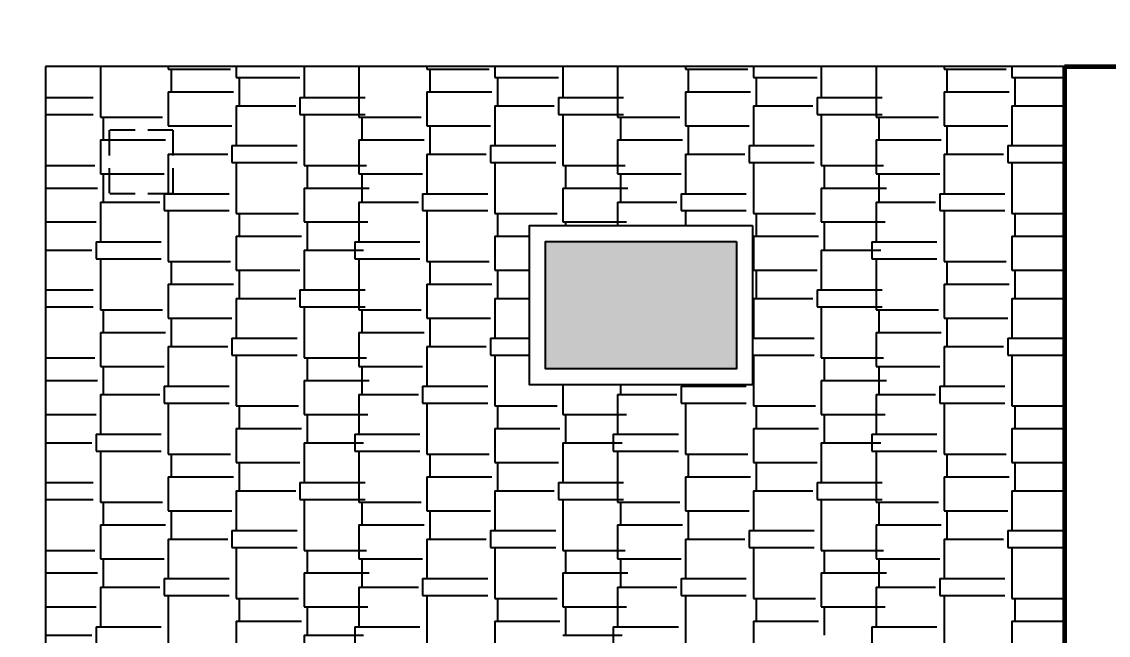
# Model space of a CAD drawing. Header units: centimetres. Extents: x 16433 to 114398, y -50094 to -12305.
# Drawn here: x 48956.8 to 49298, y -43405.3 to -43212.6 of the extents above; entities that cross this region are included whole.
import ezdxf

# ---------------------------------------------------------------- set-up
doc = ezdxf.new("R2010")
doc.units = ezdxf.units.CM
doc.header["$LTSCALE"] = 0.5
doc.linetypes.add('CACHE2', pattern=[4.7625, 3.175, -1.5875])
doc.layers.get('DEFPOINTS').update_dxf_attribs({"linetype": 'CONTINUOUS'})
for name, color, linetype in [('01_linteaux', 2, 'CONTINUOUS'), ('01_poch_BN', 9, 'CONTINUOUS'), ('01_poch_murs', 253, 'CONTINUOUS'), ('AA_COTES', 2, 'CONTINUOUS')]:
    doc.layers.add(name, color=color, linetype=linetype)
doc.layers.add('01_murs_coup', color=5, linetype='CONTINUOUS', lineweight=60)
doc.styles.add('STYLE2', font='ARIALN.TTF')
doc.dimstyles.new('JB50', dxfattribs={"dimscale": 0.1, "dimtxt": 150, "dimasz": 15, "dimexe": 0.1, "dimexo": 0.1, "dimgap": 0.09, "dimtad": 1, "dimdec": 1, "dimdsep": 46, "dimtxsty": 'STYLE2', "dimblk1": 'BOND_G', "dimblk2": 'BOND_D', "dimsah": 1, "dimcen": 1.5, "dimdle": 0.01, "dimse1": 1, "dimse2": 1, "dimclrd": 4, "dimclre": 2, "dimclrt": 6, "dimazin": 2, "dimtfac": 2.333333, "dimtdec": 1, "dimtix": 1, "dimtmove": 2, "dimatfit": 3, "dimldrblk": 'BOND_G', "dimfxl": 1, "dimtolj": 1, "dimtzin": 0, "dimarcsym": 0})

# ---------------------------------------------------------------- blocks, each defined once
blk = doc.blocks.new('BOND_G')
at = {"layer": 'AA_COTES', "color": 0}
for p, q in [((0, -5), (0, 15)), ((5, 0), (-5, 0)), ((1.77, 1.77), (-1.77, -1.77))]:
    blk.add_line(p, q, dxfattribs=at)
blk = doc.blocks.new('BOND_D')
at = {"layer": 'AA_COTES', "color": 0}
for p, q in [((0, 5), (0, -15)), ((5, 0), (-5, 0)), ((-1.77, -1.77), (1.77, 1.77))]:
    blk.add_line(p, q, dxfattribs=at)
blk = doc.blocks.new('*D4523')
at = {"layer": '01_linteaux', "color": 4, "lineweight": -2, "ltscale": 2, "transparency": 16777216}
blk.add_line((48965.76, -43138.37), (49282.76, -43138.37), dxfattribs=at)
at = {"layer": 'DEFPOINTS', "color": 0, "ltscale": 2}
for p in [(49284.26, -43138.37), (48964.26, -43226.67), (49284.26, -43226.67)]:
    blk.add_point(p, dxfattribs=at)
at = {"layer": '01_linteaux', "color": 4, "lineweight": -2, "ltscale": 2, "transparency": 16777216, "xscale": 1.5, "yscale": 1.5, "zscale": 1.5, "rotation": 180}
blk.add_blockref('BOND_G', (48964.26, -43138.37), dxfattribs=at)
at = {"layer": '01_linteaux', "color": 4, "lineweight": -2, "ltscale": 2, "transparency": 16777216, "xscale": 1.5, "yscale": 1.5, "zscale": 1.5}
blk.add_blockref('BOND_D', (49284.26, -43138.37), dxfattribs=at)
at = {"layer": '01_linteaux', "color": 6, "ltscale": 2, "transparency": 16777216, "insert": (49124.26, -43130.7), "char_height": 15, "attachment_point": 5, "style": 'STYLE2'}
blk.add_mtext('\\A1;320', dxfattribs=at)
blk = doc.blocks.new('*D4530')
at = {"layer": '01_linteaux', "color": 4, "lineweight": -2, "ltscale": 2, "transparency": 16777216}
blk.add_line((49399, -43228.17), (49399, -43585.17), dxfattribs=at)
at = {"layer": 'DEFPOINTS', "color": 0, "ltscale": 2}
for p in [(49362.93, -43226.67), (49284.26, -43586.67), (49399, -43586.67)]:
    blk.add_point(p, dxfattribs=at)
at = {"layer": '01_linteaux', "color": 4, "lineweight": -2, "ltscale": 2, "transparency": 16777216, "xscale": 1.5, "yscale": 1.5, "zscale": 1.5}
for name, p, rotation in [('BOND_G', (49399, -43226.67), 90), ('BOND_D', (49399, -43586.67), 270)]:
    blk.add_blockref(name, p, dxfattribs=dict(at, rotation=rotation))
at = {"layer": '01_linteaux', "color": 6, "ltscale": 2, "transparency": 16777216, "insert": (49391.33, -43406.67), "char_height": 15, "attachment_point": 5, "rotation": 90, "style": 'STYLE2'}
blk.add_mtext('\\A1;360', dxfattribs=at)

msp = doc.modelspace()

# ---------------------------------------------------------------- hatches: boundary and pattern name
at = {"layer": '01_poch_BN', "ltscale": 2}
h = msp.add_hatch(color=256, dxfattribs=at)
h.dxf.hatch_style = 1
h.paths.add_polyline_path([(49181.271, -43281.669), (49121.271, -43281.669), (49121.271, -43321.669), (49181.271, -43321.669)])

# ---------------------------------------------------------------- linework, layer by layer
at = {"layer": '01_linteaux'}
for p, q in [((48964.259, -43226.669), (48964.259, -43586.669)), ((49284.259, -43226.669), (48964.259, -43226.669))]:
    msp.add_line(p, q, dxfattribs=at)
at = {"layer": '01_linteaux', "linetype": 'CACHE2', "ltscale": 5}
for p, q in [((48984.259, -43246.669), (48984.259, -43266.669)), ((49004.259, -43246.669), (48984.259, -43246.669)), ((49004.259, -43246.669), (49004.259, -43266.669)), ((49004.259, -43266.669), (48984.259, -43266.669))]:
    msp.add_line(p, q, dxfattribs=at)
at = {"layer": '01_linteaux', "ltscale": 2}
for p, q in [((49121.271, -43281.669), (49181.271, -43281.669)), ((49121.271, -43321.669), (49121.271, -43281.669)), ((49181.271, -43281.669), (49181.271, -43321.669)), ((49181.271, -43321.669), (49121.271, -43321.669))]:
    msp.add_line(p, q, dxfattribs=at)
at = {"layer": '01_linteaux'}
for points in [[(49186.271, -43276.669), (49186.271, -43326.669), (49116.271, -43326.669), (49116.271, -43276.669)], [(49181.271, -43281.669), (49181.271, -43321.669), (49121.271, -43321.669), (49121.271, -43281.669)]]:
    msp.add_lwpolyline(points, close=True, dxfattribs=at)
at = {"layer": '01_murs_coup', "ltscale": 2}
for q in [(49284.259, -44050.669), (49978.259, -43226.669)]:
    msp.add_line((49284.259, -43226.669), q, dxfattribs=at)
at = {"layer": '01_poch_murs', "linetype": 'Continuous', "ltscale": 2}
for p, q in [((48980.126, -43226.624), (49000.573, -43226.624)), ((48981.459, -43226.624), (48981.459, -43242.626)), ((49002.795, -43226.669), (49002.795, -43227.513)), ((49002.795, -43227.513), (49022.353, -43227.513)), ((49003.684, -43227.513), (49003.684, -43234.625)), ((49024.131, -43226.669), (49024.131, -43230.18)), ((49045.467, -43226.669), (49045.467, -43236.403)), ((49061.334, -43226.624), (49081.781, -43226.624)), ((49062.668, -43226.624), (49062.668, -43242.626)), ((49084.004, -43226.669), (49084.004, -43227.513)), ((49084.004, -43227.513), (49103.562, -43227.513)), ((49084.893, -43227.513), (49084.893, -43234.625)), ((49105.34, -43226.669), (49105.34, -43230.18)), ((49126.676, -43226.669), (49126.676, -43236.403)), ((49142.543, -43226.624), (49162.99, -43226.624)), ((49143.877, -43226.624), (49143.877, -43242.626)), ((49165.213, -43226.669), (49165.213, -43227.513)), ((49165.213, -43227.513), (49184.771, -43227.513)), ((49166.102, -43227.513), (49166.102, -43234.625)), ((49186.549, -43226.669), (49186.549, -43230.18)), ((49207.885, -43226.669), (49207.885, -43236.403)), ((49223.752, -43226.624), (49244.199, -43226.624)), ((49225.085, -43226.624), (49225.085, -43242.626)), ((49246.421, -43226.669), (49246.421, -43227.513)), ((49246.421, -43227.513), (49265.979, -43227.513)), ((49247.31, -43227.513), (49247.31, -43234.625)), ((49267.757, -43226.669), (49267.757, -43230.18)), ((49024.131, -43230.18), (49044.134, -43230.18)), ((49025.02, -43230.18), (49025.02, -43239.07)), ((49105.34, -43230.18), (49125.342, -43230.18)), ((49106.229, -43230.18), (49106.229, -43239.07)), ((49186.549, -43230.18), (49206.551, -43230.18)), ((49187.438, -43230.18), (49187.438, -43239.07)), ((49267.757, -43230.18), (49284.259, -43230.18)), ((49268.646, -43230.18), (49268.646, -43239.07)), ((49002.795, -43234.625), (49002.795, -43245.293)), ((49002.795, -43234.625), (49023.242, -43234.625)), ((49084.004, -43234.625), (49084.004, -43245.293)), ((49084.004, -43234.625), (49104.451, -43234.625)), ((49165.213, -43234.625), (49165.213, -43245.293)), ((49165.213, -43234.625), (49185.66, -43234.625)), ((49246.421, -43234.625), (49246.421, -43245.293)), ((49246.421, -43234.625), (49266.868, -43234.625)), ((48964.259, -43236.403), (48979.237, -43236.403)), ((49024.131, -43239.07), (49024.131, -43251.516)), ((49024.131, -43239.07), (49042.8, -43239.07)), ((49044.134, -43236.403), (49044.134, -43241.737)), ((49044.134, -43236.403), (49064.581, -43236.403)), ((49045.467, -43236.403), (49060.445, -43236.403)), ((49105.34, -43239.07), (49105.34, -43251.516)), ((49105.34, -43239.07), (49124.009, -43239.07)), ((49125.342, -43236.403), (49125.342, -43241.737)), ((49125.342, -43236.403), (49145.789, -43236.403)), ((49126.676, -43236.403), (49141.654, -43236.403)), ((49186.549, -43239.07), (49186.549, -43251.516)), ((49186.549, -43239.07), (49205.218, -43239.07)), ((49206.551, -43236.403), (49206.551, -43241.737)), ((49206.551, -43236.403), (49226.998, -43236.403)), ((49207.885, -43236.403), (49222.863, -43236.403)), ((49267.757, -43239.07), (49267.757, -43251.516)), ((49267.757, -43239.07), (49284.259, -43239.07)), ((48964.259, -43241.737), (48979.237, -43241.737)), ((48981.459, -43242.626), (49001.017, -43242.626)), ((48982.348, -43242.626), (48982.348, -43249.738)), ((49044.134, -43241.737), (49064.581, -43241.737)), ((49045.467, -43241.737), (49045.467, -43257.739)), ((49045.467, -43241.737), (49060.445, -43241.737)), ((49062.668, -43242.626), (49082.226, -43242.626)), ((49063.557, -43242.626), (49063.557, -43249.738)), ((49125.342, -43241.737), (49145.789, -43241.737)), ((49126.676, -43241.737), (49126.676, -43257.739)), ((49126.676, -43241.737), (49141.654, -43241.737)), ((49143.877, -43242.626), (49163.435, -43242.626)), ((49144.766, -43242.626), (49144.766, -43249.738)), ((49206.551, -43241.737), (49226.998, -43241.737)), ((49207.885, -43241.737), (49207.885, -43257.739)), ((49207.885, -43241.737), (49222.863, -43241.737)), ((49225.085, -43242.626), (49244.643, -43242.626)), ((49225.974, -43242.626), (49225.974, -43249.738)), ((49002.795, -43245.293), (49022.798, -43245.293)), ((49084.004, -43245.293), (49104.006, -43245.293)), ((49084.893, -43245.293), (49084.893, -43254.183)), ((49165.213, -43245.293), (49185.215, -43245.293)), ((49166.102, -43245.293), (49166.102, -43254.183)), ((49246.421, -43245.293), (49266.424, -43245.293)), ((49247.31, -43245.293), (49247.31, -43254.183)), ((48981.459, -43249.738), (48981.459, -43260.406)), ((48981.459, -43249.738), (49001.906, -43249.738)), ((49062.668, -43249.738), (49062.668, -43260.406)), ((49062.668, -43249.738), (49083.115, -43249.738)), ((49143.877, -43249.738), (49143.877, -43260.406)), ((49143.877, -43249.738), (49164.324, -43249.738)), ((49225.085, -43249.738), (49225.085, -43260.406)), ((49225.085, -43249.738), (49245.532, -43249.738)), ((49022.798, -43251.516), (49022.798, -43256.85)), ((49022.798, -43251.516), (49043.245, -43251.516)), ((49104.006, -43251.516), (49104.006, -43256.85)), ((49104.006, -43251.516), (49124.453, -43251.516)), ((49185.215, -43251.516), (49185.215, -43256.85)), ((49185.215, -43251.516), (49205.662, -43251.516)), ((49266.424, -43251.516), (49266.424, -43256.85)), ((49266.424, -43251.516), (49284.259, -43251.516)), ((49002.795, -43254.183), (49002.795, -43266.629)), ((49002.795, -43254.183), (49021.464, -43254.183)), ((49022.798, -43256.85), (49043.245, -43256.85)), ((49024.131, -43256.85), (49024.131, -43272.852)), ((49084.004, -43254.183), (49084.004, -43266.629)), ((49084.004, -43254.183), (49102.673, -43254.183)), ((49104.006, -43256.85), (49124.453, -43256.85)), ((49105.34, -43256.85), (49105.34, -43272.852)), ((49165.213, -43254.183), (49165.213, -43266.629)), ((49165.213, -43254.183), (49183.882, -43254.183)), ((49185.215, -43256.85), (49205.662, -43256.85)), ((49186.549, -43256.85), (49186.549, -43272.852)), ((49246.421, -43254.183), (49246.421, -43266.629)), ((49246.421, -43254.183), (49265.09, -43254.183)), ((49266.424, -43256.85), (49284.259, -43256.85)), ((49267.757, -43256.85), (49267.757, -43272.852)), ((48964.259, -43257.739), (48979.681, -43257.739)), ((49045.467, -43257.739), (49065.025, -43257.739)), ((49045.467, -43257.739), (49060.89, -43257.739)), ((49046.356, -43257.739), (49046.356, -43264.851)), ((49126.676, -43257.739), (49146.234, -43257.739)), ((49126.676, -43257.739), (49142.099, -43257.739)), ((49127.565, -43257.739), (49127.565, -43264.851)), ((49207.885, -43257.739), (49227.443, -43257.739)), ((49207.885, -43257.739), (49223.307, -43257.739)), ((49208.774, -43257.739), (49208.774, -43264.851)), ((48981.459, -43260.406), (49001.462, -43260.406)), ((48982.348, -43260.406), (48982.348, -43269.296)), ((49062.668, -43260.406), (49082.67, -43260.406)), ((49063.557, -43260.406), (49063.557, -43269.296)), ((49143.877, -43260.406), (49163.879, -43260.406)), ((49144.766, -43260.406), (49144.766, -43269.296)), ((49225.085, -43260.406), (49245.088, -43260.406)), ((49225.974, -43260.406), (49225.974, -43269.296)), ((48964.259, -43264.851), (48980.57, -43264.851)), ((49001.462, -43266.629), (49001.462, -43271.963)), ((49001.462, -43266.629), (49021.909, -43266.629)), ((49045.467, -43264.851), (49045.467, -43275.519)), ((49045.467, -43264.851), (49065.914, -43264.851)), ((49045.467, -43264.851), (49061.779, -43264.851)), ((49082.67, -43266.629), (49082.67, -43271.963)), ((49082.67, -43266.629), (49103.117, -43266.629)), ((49126.676, -43264.851), (49126.676, -43275.519)), ((49126.676, -43264.851), (49147.123, -43264.851)), ((49126.676, -43264.851), (49142.988, -43264.851)), ((49163.879, -43266.629), (49163.879, -43271.963)), ((49163.879, -43266.629), (49184.326, -43266.629)), ((49207.885, -43264.851), (49207.885, -43275.519)), ((49207.885, -43264.851), (49228.332, -43264.851)), ((49207.885, -43264.851), (49224.196, -43264.851)), ((49245.088, -43266.629), (49245.088, -43271.963)), ((49245.088, -43266.629), (49265.535, -43266.629)), ((48981.459, -43269.296), (48981.459, -43281.742)), ((48981.459, -43269.296), (49000.128, -43269.296)), ((49062.668, -43269.296), (49062.668, -43281.742)), ((49062.668, -43269.296), (49081.337, -43269.296)), ((49143.877, -43269.296), (49143.877, -43276.669)), ((49143.877, -43269.296), (49162.546, -43269.296)), ((49225.085, -43269.296), (49225.085, -43281.742)), ((49225.085, -43269.296), (49243.754, -43269.296)), ((49001.462, -43271.963), (49021.909, -43271.963)), ((49002.795, -43271.963), (49002.795, -43287.965)), ((49024.131, -43272.852), (49043.689, -43272.852)), ((49025.02, -43272.852), (49025.02, -43279.964)), ((49082.67, -43271.963), (49103.117, -43271.963)), ((49084.004, -43271.963), (49084.004, -43287.965)), ((49105.34, -43272.852), (49124.898, -43272.852)), ((49106.229, -43272.852), (49106.229, -43279.964)), ((49163.879, -43271.963), (49184.326, -43271.963)), ((49165.213, -43271.963), (49165.213, -43276.669)), ((49186.549, -43272.852), (49206.107, -43272.852)), ((49187.438, -43272.852), (49187.438, -43279.964)), ((49245.088, -43271.963), (49265.535, -43271.963)), ((49246.421, -43271.963), (49246.421, -43287.965)), ((49267.757, -43272.852), (49284.259, -43272.852)), ((49268.646, -43272.852), (49268.646, -43279.964)), ((48964.259, -43275.519), (48980.126, -43275.519)), ((49045.467, -43275.519), (49065.47, -43275.519)), ((49045.467, -43275.519), (49061.334, -43275.519)), ((49046.356, -43275.519), (49046.356, -43284.409)), ((49126.676, -43275.519), (49146.678, -43275.519)), ((49126.676, -43275.519), (49142.543, -43275.519)), ((49127.565, -43275.519), (49127.565, -43276.669)), ((49207.885, -43275.519), (49227.887, -43275.519)), ((49207.885, -43275.519), (49223.752, -43275.519)), ((49208.774, -43275.519), (49208.774, -43284.409)), ((49024.131, -43279.964), (49024.131, -43290.632)), ((49024.131, -43279.964), (49044.578, -43279.964)), ((49105.34, -43279.964), (49105.34, -43290.632)), ((49105.34, -43279.964), (49116.271, -43279.964)), ((49186.549, -43279.964), (49186.549, -43290.632)), ((49186.549, -43279.964), (49206.996, -43279.964)), ((49267.757, -43279.964), (49267.757, -43290.632)), ((49267.757, -43279.964), (49284.259, -43279.964)), ((48980.126, -43281.742), (48980.126, -43287.076)), ((48980.126, -43281.742), (49000.573, -43281.742)), ((49061.334, -43281.742), (49061.334, -43287.076)), ((49061.334, -43281.742), (49081.781, -43281.742)), ((49143.877, -43281.669), (49143.877, -43281.742)), ((49223.752, -43281.742), (49223.752, -43287.076)), ((49223.752, -43281.742), (49244.199, -43281.742)), ((48964.259, -43284.409), (48978.792, -43284.409)), ((48980.126, -43287.076), (49000.573, -43287.076)), ((48981.459, -43287.076), (48981.459, -43303.078)), ((49045.467, -43284.409), (49045.467, -43296.855)), ((49045.467, -43284.409), (49064.136, -43284.409)), ((49045.467, -43284.409), (49060.001, -43284.409)), ((49061.334, -43287.076), (49081.781, -43287.076)), ((49062.668, -43287.076), (49062.668, -43303.078)), ((49207.885, -43284.409), (49207.885, -43296.855)), ((49207.885, -43284.409), (49226.554, -43284.409)), ((49207.885, -43284.409), (49222.418, -43284.409)), ((49223.752, -43287.076), (49244.199, -43287.076)), ((49225.085, -43287.076), (49225.085, -43303.078)), ((49002.795, -43287.965), (49022.353, -43287.965)), ((49003.684, -43287.965), (49003.684, -43295.077)), ((49024.131, -43290.632), (49044.134, -43290.632)), ((49025.02, -43290.632), (49025.02, -43299.522)), ((49084.004, -43287.965), (49103.562, -43287.965)), ((49084.893, -43287.965), (49084.893, -43295.077)), ((49105.34, -43290.632), (49116.271, -43290.632)), ((49106.229, -43290.632), (49106.229, -43299.522)), ((49186.549, -43290.632), (49206.551, -43290.632)), ((49187.438, -43290.632), (49187.438, -43299.522)), ((49246.421, -43287.965), (49265.979, -43287.965)), ((49247.31, -43287.965), (49247.31, -43295.077)), ((49267.757, -43290.632), (49284.259, -43290.632)), ((49268.646, -43290.632), (49268.646, -43299.522)), ((48964.259, -43296.855), (48979.237, -43296.855)), ((49002.795, -43295.077), (49002.795, -43305.745)), ((49002.795, -43295.077), (49023.242, -43295.077)), ((49044.134, -43296.855), (49044.134, -43302.189)), ((49044.134, -43296.855), (49064.581, -43296.855)), ((49045.467, -43296.855), (49060.445, -43296.855)), ((49084.004, -43295.077), (49084.004, -43305.745)), ((49084.004, -43295.077), (49104.451, -43295.077)), ((49206.551, -43296.855), (49206.551, -43302.189)), ((49206.551, -43296.855), (49226.998, -43296.855)), ((49207.885, -43296.855), (49222.863, -43296.855)), ((49246.421, -43295.077), (49246.421, -43305.745)), ((49246.421, -43295.077), (49266.868, -43295.077)), ((49024.131, -43299.522), (49024.131, -43311.968)), ((49024.131, -43299.522), (49042.8, -43299.522)), ((49105.34, -43299.522), (49105.34, -43311.968)), ((49105.34, -43299.522), (49116.271, -43299.522)), ((49186.549, -43299.522), (49186.549, -43311.968)), ((49186.549, -43299.522), (49205.218, -43299.522)), ((49267.757, -43299.522), (49267.757, -43311.968)), ((49267.757, -43299.522), (49284.259, -43299.522)), ((48964.259, -43302.189), (48979.237, -43302.189)), ((48981.459, -43303.078), (49001.017, -43303.078)), ((48982.348, -43303.078), (48982.348, -43310.19)), ((49044.134, -43302.189), (49064.581, -43302.189)), ((49045.467, -43302.189), (49045.467, -43318.191)), ((49045.467, -43302.189), (49060.445, -43302.189)), ((49062.668, -43303.078), (49082.226, -43303.078)), ((49063.557, -43303.078), (49063.557, -43310.19)), ((49206.551, -43302.189), (49226.998, -43302.189)), ((49207.885, -43302.189), (49207.885, -43318.191)), ((49207.885, -43302.189), (49222.863, -43302.189)), ((49225.085, -43303.078), (49244.643, -43303.078)), ((49225.974, -43303.078), (49225.974, -43310.19)), ((49002.795, -43305.745), (49022.798, -43305.745)), ((49003.684, -43305.745), (49003.684, -43314.635)), ((49084.004, -43305.745), (49104.006, -43305.745)), ((49084.893, -43305.745), (49084.893, -43314.635)), ((49246.421, -43305.745), (49266.424, -43305.745)), ((49247.31, -43305.745), (49247.31, -43314.635)), ((48981.459, -43310.19), (48981.459, -43320.858)), ((48981.459, -43310.19), (49001.906, -43310.19)), ((49062.668, -43310.19), (49062.668, -43320.858)), ((49062.668, -43310.19), (49083.115, -43310.19)), ((49225.085, -43310.19), (49225.085, -43320.858)), ((49225.085, -43310.19), (49245.532, -43310.19)), ((49002.795, -43314.635), (49002.795, -43327.081)), ((49002.795, -43314.635), (49021.464, -43314.635)), ((49022.798, -43311.968), (49022.798, -43317.302)), ((49022.798, -43311.968), (49043.245, -43311.968)), ((49084.004, -43314.635), (49084.004, -43327.081)), ((49084.004, -43314.635), (49102.673, -43314.635)), ((49104.006, -43311.968), (49104.006, -43317.302)), ((49104.006, -43311.968), (49116.271, -43311.968)), ((49186.271, -43311.968), (49205.662, -43311.968)), ((49246.421, -43314.635), (49246.421, -43327.081)), ((49246.421, -43314.635), (49265.09, -43314.635)), ((49266.424, -43311.968), (49266.424, -43317.302)), ((49266.424, -43311.968), (49284.259, -43311.968)), ((48964.259, -43318.191), (48979.681, -43318.191)), ((49022.798, -43317.302), (49043.245, -43317.302)), ((49024.131, -43317.302), (49024.131, -43333.304)), ((49045.467, -43318.191), (49065.025, -43318.191)), ((49045.467, -43318.191), (49060.89, -43318.191)), ((49046.356, -43318.191), (49046.356, -43325.303)), ((49104.006, -43317.302), (49116.271, -43317.302)), ((49105.34, -43317.302), (49105.34, -43333.304)), ((49186.271, -43317.302), (49205.662, -43317.302)), ((49186.549, -43317.302), (49186.549, -43333.304)), ((49207.885, -43318.191), (49227.443, -43318.191)), ((49207.885, -43318.191), (49223.307, -43318.191)), ((49208.774, -43318.191), (49208.774, -43325.303)), ((49266.424, -43317.302), (49284.259, -43317.302)), ((49267.757, -43317.302), (49267.757, -43333.304)), ((48981.459, -43320.858), (49001.462, -43320.858)), ((48982.348, -43320.858), (48982.348, -43329.748)), ((49062.668, -43320.858), (49082.67, -43320.858)), ((49063.557, -43320.858), (49063.557, -43329.748)), ((49225.085, -43320.858), (49245.088, -43320.858)), ((49225.974, -43320.858), (49225.974, -43329.748)), ((48964.259, -43325.303), (48980.57, -43325.303)), ((49001.462, -43327.081), (49001.462, -43332.415)), ((49001.462, -43327.081), (49021.909, -43327.081)), ((49045.467, -43325.303), (49045.467, -43335.971)), ((49045.467, -43325.303), (49065.914, -43325.303)), ((49045.467, -43325.303), (49061.779, -43325.303)), ((49082.67, -43327.081), (49082.67, -43332.415)), ((49082.67, -43327.081), (49103.117, -43327.081)), ((49126.676, -43326.669), (49126.676, -43335.971)), ((49144.766, -43326.669), (49144.766, -43329.748)), ((49163.879, -43327.081), (49163.879, -43332.415)), ((49163.879, -43327.081), (49184.326, -43327.081)), ((49207.885, -43325.303), (49207.885, -43335.971)), ((49207.885, -43325.303), (49228.332, -43325.303)), ((49207.885, -43325.303), (49224.196, -43325.303)), ((49245.088, -43327.081), (49245.088, -43332.415)), ((49245.088, -43327.081), (49265.535, -43327.081)), ((48981.459, -43329.748), (48981.459, -43342.194)), ((48981.459, -43329.748), (49000.128, -43329.748)), ((49062.668, -43329.748), (49062.668, -43342.194)), ((49062.668, -43329.748), (49081.337, -43329.748)), ((49143.877, -43329.748), (49143.877, -43342.194)), ((49143.877, -43329.748), (49162.546, -43329.748)), ((49225.085, -43329.748), (49225.085, -43342.194)), ((49225.085, -43329.748), (49243.754, -43329.748)), ((49001.462, -43332.415), (49021.909, -43332.415)), ((49002.795, -43332.415), (49002.795, -43348.417)), ((49024.131, -43333.304), (49043.689, -43333.304)), ((49025.02, -43333.304), (49025.02, -43340.416)), ((49082.67, -43332.415), (49103.117, -43332.415)), ((49084.004, -43332.415), (49084.004, -43348.417)), ((49105.34, -43333.304), (49124.898, -43333.304)), ((49106.229, -43333.304), (49106.229, -43340.416)), ((49163.879, -43332.415), (49184.326, -43332.415)), ((49165.213, -43332.415), (49165.213, -43348.417)), ((49186.549, -43333.304), (49206.107, -43333.304)), ((49187.438, -43333.304), (49187.438, -43340.416)), ((49245.088, -43332.415), (49265.535, -43332.415)), ((49246.421, -43332.415), (49246.421, -43348.417)), ((49267.757, -43333.304), (49284.259, -43333.304)), ((49268.646, -43333.304), (49268.646, -43340.416)), ((48964.259, -43335.971), (48980.126, -43335.971)), ((49045.467, -43335.971), (49065.47, -43335.971)), ((49045.467, -43335.971), (49061.334, -43335.971)), ((49046.356, -43335.971), (49046.356, -43344.861)), ((49126.676, -43335.971), (49146.678, -43335.971)), ((49126.676, -43335.971), (49142.543, -43335.971)), ((49127.565, -43335.971), (49127.565, -43344.861)), ((49207.885, -43335.971), (49227.887, -43335.971)), ((49207.885, -43335.971), (49223.752, -43335.971)), ((49208.774, -43335.971), (49208.774, -43344.861)), ((49024.131, -43340.416), (49024.131, -43351.084)), ((49024.131, -43340.416), (49044.578, -43340.416)), ((49105.34, -43340.416), (49105.34, -43351.084)), ((49105.34, -43340.416), (49125.787, -43340.416)), ((49186.549, -43340.416), (49186.549, -43351.084)), ((49186.549, -43340.416), (49206.996, -43340.416)), ((49267.757, -43340.416), (49267.757, -43351.084)), ((49267.757, -43340.416), (49284.259, -43340.416)), ((48964.259, -43344.861), (48978.792, -43344.861)), ((48980.126, -43342.194), (48980.126, -43347.528)), ((48980.126, -43342.194), (49000.573, -43342.194)), ((49045.467, -43344.861), (49045.467, -43357.307)), ((49045.467, -43344.861), (49064.136, -43344.861)), ((49045.467, -43344.861), (49060.001, -43344.861)), ((49061.334, -43342.194), (49061.334, -43347.528)), ((49061.334, -43342.194), (49081.781, -43342.194)), ((49126.676, -43344.861), (49126.676, -43357.307)), ((49126.676, -43344.861), (49145.345, -43344.861)), ((49126.676, -43344.861), (49141.21, -43344.861)), ((49142.543, -43342.194), (49142.543, -43347.528)), ((49142.543, -43342.194), (49162.99, -43342.194)), ((49207.885, -43344.861), (49207.885, -43357.307)), ((49207.885, -43344.861), (49226.554, -43344.861)), ((49207.885, -43344.861), (49222.418, -43344.861)), ((49223.752, -43342.194), (49223.752, -43347.528)), ((49223.752, -43342.194), (49244.199, -43342.194)), ((48980.126, -43347.528), (49000.573, -43347.528)), ((48981.459, -43347.528), (48981.459, -43363.53)), ((49002.795, -43348.417), (49022.353, -43348.417)), ((49003.684, -43348.417), (49003.684, -43355.529)), ((49061.334, -43347.528), (49081.781, -43347.528)), ((49062.668, -43347.528), (49062.668, -43363.53)), ((49084.004, -43348.417), (49103.562, -43348.417)), ((49084.893, -43348.417), (49084.893, -43355.529)), ((49142.543, -43347.528), (49162.99, -43347.528)), ((49143.877, -43347.528), (49143.877, -43363.53)), ((49165.213, -43348.417), (49184.771, -43348.417)), ((49166.102, -43348.417), (49166.102, -43355.529)), ((49223.752, -43347.528), (49244.199, -43347.528)), ((49225.085, -43347.528), (49225.085, -43363.53)), ((49246.421, -43348.417), (49265.979, -43348.417)), ((49247.31, -43348.417), (49247.31, -43355.529)), ((49024.131, -43351.084), (49044.134, -43351.084)), ((49025.02, -43351.084), (49025.02, -43359.974)), ((49105.34, -43351.084), (49125.342, -43351.084)), ((49106.229, -43351.084), (49106.229, -43359.974)), ((49186.549, -43351.084), (49206.551, -43351.084)), ((49187.438, -43351.084), (49187.438, -43359.974)), ((49267.757, -43351.084), (49284.259, -43351.084)), ((49268.646, -43351.084), (49268.646, -43359.974)), ((49002.795, -43355.529), (49002.795, -43366.197)), ((49002.795, -43355.529), (49023.242, -43355.529)), ((49084.004, -43355.529), (49084.004, -43366.197)), ((49084.004, -43355.529), (49104.451, -43355.529)), ((49165.213, -43355.529), (49165.213, -43366.197)), ((49165.213, -43355.529), (49185.66, -43355.529)), ((49246.421, -43355.529), (49246.421, -43366.197)), ((49246.421, -43355.529), (49266.868, -43355.529)), ((48964.259, -43357.307), (48979.237, -43357.307)), ((49044.134, -43357.307), (49044.134, -43362.641)), ((49044.134, -43357.307), (49064.581, -43357.307)), ((49045.467, -43357.307), (49060.445, -43357.307)), ((49125.342, -43357.307), (49125.342, -43362.641)), ((49125.342, -43357.307), (49145.789, -43357.307)), ((49126.676, -43357.307), (49141.654, -43357.307)), ((49206.551, -43357.307), (49206.551, -43362.641)), ((49206.551, -43357.307), (49226.998, -43357.307)), ((49207.885, -43357.307), (49222.863, -43357.307)), ((49024.131, -43359.974), (49024.131, -43372.42)), ((49024.131, -43359.974), (49042.8, -43359.974)), ((49105.34, -43359.974), (49105.34, -43372.42)), ((49105.34, -43359.974), (49124.009, -43359.974)), ((49186.549, -43359.974), (49186.549, -43372.42)), ((49186.549, -43359.974), (49205.218, -43359.974)), ((49267.757, -43359.974), (49267.757, -43372.42)), ((49267.757, -43359.974), (49284.259, -43359.974)), ((48964.259, -43362.641), (48979.237, -43362.641)), ((48981.459, -43363.53), (49001.017, -43363.53)), ((48982.348, -43363.53), (48982.348, -43370.642)), ((49044.134, -43362.641), (49064.581, -43362.641)), ((49045.467, -43362.641), (49045.467, -43378.643)), ((49045.467, -43362.641), (49060.445, -43362.641)), ((49062.668, -43363.53), (49082.226, -43363.53)), ((49063.557, -43363.53), (49063.557, -43370.642)), ((49125.342, -43362.641), (49145.789, -43362.641)), ((49126.676, -43362.641), (49126.676, -43378.643)), ((49126.676, -43362.641), (49141.654, -43362.641)), ((49143.877, -43363.53), (49163.435, -43363.53)), ((49144.766, -43363.53), (49144.766, -43370.642)), ((49206.551, -43362.641), (49226.998, -43362.641)), ((49207.885, -43362.641), (49207.885, -43378.643)), ((49207.885, -43362.641), (49222.863, -43362.641)), ((49225.085, -43363.53), (49244.643, -43363.53)), ((49225.974, -43363.53), (49225.974, -43370.642)), ((49002.795, -43366.197), (49022.798, -43366.197)), ((49003.684, -43366.197), (49003.684, -43375.087)), ((49084.004, -43366.197), (49104.006, -43366.197)), ((49084.893, -43366.197), (49084.893, -43375.087)), ((49165.213, -43366.197), (49185.215, -43366.197)), ((49166.102, -43366.197), (49166.102, -43375.087)), ((49246.421, -43366.197), (49266.424, -43366.197)), ((49247.31, -43366.197), (49247.31, -43375.087)), ((48981.459, -43370.642), (48981.459, -43381.31)), ((48981.459, -43370.642), (49001.906, -43370.642)), ((49022.798, -43372.42), (49022.798, -43377.754)), ((49022.798, -43372.42), (49043.245, -43372.42)), ((49062.668, -43370.642), (49062.668, -43381.31)), ((49062.668, -43370.642), (49083.115, -43370.642)), ((49104.006, -43372.42), (49104.006, -43377.754)), ((49104.006, -43372.42), (49124.453, -43372.42)), ((49143.877, -43370.642), (49143.877, -43381.31)), ((49143.877, -43370.642), (49164.324, -43370.642)), ((49185.215, -43372.42), (49185.215, -43377.754)), ((49185.215, -43372.42), (49205.662, -43372.42)), ((49225.085, -43370.642), (49225.085, -43381.31)), ((49225.085, -43370.642), (49245.532, -43370.642)), ((49266.424, -43372.42), (49266.424, -43377.754)), ((49266.424, -43372.42), (49284.259, -43372.42)), ((49002.795, -43375.087), (49002.795, -43387.533)), ((49002.795, -43375.087), (49021.464, -43375.087)), ((49084.004, -43375.087), (49084.004, -43387.533)), ((49084.004, -43375.087), (49102.673, -43375.087)), ((49165.213, -43375.087), (49165.213, -43387.533)), ((49165.213, -43375.087), (49183.882, -43375.087)), ((49246.421, -43375.087), (49246.421, -43387.533)), ((49246.421, -43375.087), (49265.09, -43375.087)), ((48964.259, -43378.643), (48979.681, -43378.643)), ((49022.798, -43377.754), (49043.245, -43377.754)), ((49024.131, -43377.754), (49024.131, -43393.756)), ((49045.467, -43378.643), (49065.025, -43378.643)), ((49045.467, -43378.643), (49060.89, -43378.643)), ((49046.356, -43378.643), (49046.356, -43385.755)), ((49104.006, -43377.754), (49124.453, -43377.754)), ((49105.34, -43377.754), (49105.34, -43393.756)), ((49126.676, -43378.643), (49146.234, -43378.643)), ((49126.676, -43378.643), (49142.099, -43378.643)), ((49127.565, -43378.643), (49127.565, -43385.755)), ((49185.215, -43377.754), (49205.662, -43377.754)), ((49186.549, -43377.754), (49186.549, -43393.756)), ((49207.885, -43378.643), (49227.443, -43378.643)), ((49207.885, -43378.643), (49223.307, -43378.643)), ((49208.774, -43378.643), (49208.774, -43385.755)), ((49266.424, -43377.754), (49284.259, -43377.754)), ((49267.757, -43377.754), (49267.757, -43393.756)), ((48981.459, -43381.31), (49001.462, -43381.31)), ((48982.348, -43381.31), (48982.348, -43390.2)), ((49062.668, -43381.31), (49082.67, -43381.31)), ((49063.557, -43381.31), (49063.557, -43390.2)), ((49143.877, -43381.31), (49163.879, -43381.31)), ((49144.766, -43381.31), (49144.766, -43390.2)), ((49225.085, -43381.31), (49245.088, -43381.31)), ((49225.974, -43381.31), (49225.974, -43390.2)), ((48964.259, -43385.755), (48980.57, -43385.755)), ((49045.467, -43385.755), (49045.467, -43396.423)), ((49045.467, -43385.755), (49065.914, -43385.755)), ((49045.467, -43385.755), (49061.779, -43385.755)), ((49126.676, -43385.755), (49126.676, -43396.423)), ((49126.676, -43385.755), (49147.123, -43385.755)), ((49126.676, -43385.755), (49142.988, -43385.755)), ((49207.885, -43385.755), (49207.885, -43396.423)), ((49207.885, -43385.755), (49228.332, -43385.755)), ((49207.885, -43385.755), (49224.196, -43385.755)), ((49001.462, -43387.533), (49001.462, -43392.867)), ((49001.462, -43387.533), (49021.909, -43387.533)), ((49082.67, -43387.533), (49082.67, -43392.867)), ((49082.67, -43387.533), (49103.117, -43387.533)), ((49163.879, -43387.533), (49163.879, -43392.867)), ((49163.879, -43387.533), (49184.326, -43387.533)), ((49245.088, -43387.533), (49245.088, -43392.867)), ((49245.088, -43387.533), (49265.535, -43387.533)), ((48981.459, -43390.2), (48981.459, -43402.646)), ((48981.459, -43390.2), (49000.128, -43390.2)), ((49001.462, -43392.867), (49021.909, -43392.867)), ((49002.795, -43392.867), (49002.795, -43408.869)), ((49062.668, -43390.2), (49062.668, -43402.646)), ((49062.668, -43390.2), (49081.337, -43390.2)), ((49082.67, -43392.867), (49103.117, -43392.867)), ((49084.004, -43392.867), (49084.004, -43408.869)), ((49143.877, -43390.2), (49143.877, -43402.646)), ((49143.877, -43390.2), (49162.546, -43390.2)), ((49163.879, -43392.867), (49184.326, -43392.867)), ((49165.213, -43392.867), (49165.213, -43408.869)), ((49225.085, -43390.2), (49225.085, -43402.646)), ((49225.085, -43390.2), (49243.754, -43390.2)), ((49245.088, -43392.867), (49265.535, -43392.867)), ((49246.421, -43392.867), (49246.421, -43408.869)), ((48964.259, -43396.423), (48980.126, -43396.423)), ((49024.131, -43393.756), (49043.689, -43393.756)), ((49025.02, -43393.756), (49025.02, -43400.868)), ((49045.467, -43396.423), (49065.47, -43396.423)), ((49045.467, -43396.423), (49061.334, -43396.423)), ((49046.356, -43396.423), (49046.356, -43405.313)), ((49105.34, -43393.756), (49124.898, -43393.756)), ((49106.229, -43393.756), (49106.229, -43400.868)), ((49126.676, -43396.423), (49146.678, -43396.423)), ((49126.676, -43396.423), (49142.543, -43396.423)), ((49127.565, -43396.423), (49127.565, -43405.313)), ((49186.549, -43393.756), (49206.107, -43393.756)), ((49187.438, -43393.756), (49187.438, -43400.868)), ((49207.885, -43396.423), (49227.887, -43396.423)), ((49207.885, -43396.423), (49223.752, -43396.423)), ((49208.774, -43396.423), (49208.774, -43405.313)), ((49267.757, -43393.756), (49284.259, -43393.756)), ((49268.646, -43393.756), (49268.646, -43400.868)), ((48980.126, -43402.646), (48980.126, -43407.98)), ((48980.126, -43402.646), (49000.573, -43402.646)), ((49024.131, -43400.868), (49024.131, -43411.536)), ((49024.131, -43400.868), (49044.578, -43400.868)), ((49061.334, -43402.646), (49061.334, -43407.98)), ((49061.334, -43402.646), (49081.781, -43402.646)), ((49105.34, -43400.868), (49105.34, -43411.536)), ((49105.34, -43400.868), (49125.787, -43400.868)), ((49142.543, -43402.646), (49142.543, -43407.98)), ((49142.543, -43402.646), (49162.99, -43402.646)), ((49186.549, -43400.868), (49186.549, -43411.536)), ((49186.549, -43400.868), (49206.996, -43400.868)), ((49223.752, -43402.646), (49223.752, -43407.98)), ((49223.752, -43402.646), (49244.199, -43402.646)), ((49267.757, -43400.868), (49267.757, -43411.536)), ((49267.757, -43400.868), (49284.259, -43400.868)), ((48964.259, -43405.313), (48978.792, -43405.313)), ((49045.467, -43405.313), (49045.467, -43417.759)), ((49045.467, -43405.313), (49064.136, -43405.313)), ((49045.467, -43405.313), (49060.001, -43405.313)), ((49126.676, -43405.313), (49145.345, -43405.313))]:
    msp.add_line(p, q, dxfattribs=at)
for points in [[(49162.99, -43281.742), (49142.543, -43281.742)], [(49165.213, -43327.081), (49165.213, -43326.669)]]:
    msp.add_lwpolyline(points, dxfattribs=at)

# ---------------------------------------------------------------- dimensions: what is measured, and where the dimension line sits
at = {"layer": '01_linteaux', "ltscale": 2}
dim = msp.add_linear_dim(base=(49284.259, -43138.372), p1=(48964.259, -43226.669), p2=(49284.259, -43226.669), dimstyle='JB50', dxfattribs=at)
dim.commit()
dim.dimension.update_dxf_attribs({"geometry": '*D4523', "text_midpoint": (49124.259, -43130.705)})
dim = msp.add_linear_dim(base=(49399, -43586.669), p1=(49362.928, -43226.669), p2=(49284.259, -43586.669), angle=90, dimstyle='JB50', dxfattribs=at)
dim.commit()
dim.dimension.update_dxf_attribs({"geometry": '*D4530', "text_midpoint": (49391.333, -43406.669)})

doc.saveas('drawing.dxf')
